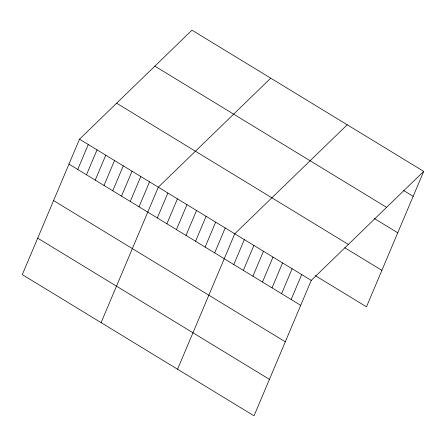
<?xml version="1.0" encoding="UTF-8"?>
<svg xmlns="http://www.w3.org/2000/svg" width="446" height="446" viewBox="0 0 446 446"><rect width="100%" height="100%" fill="white"/><g stroke="black" fill="none" stroke-linecap="round" stroke-linejoin="round"><path stroke-width="0.67" d="M79.511 139.18L22.3 274.619L254.03 415.834L311.247 280.395L423.7 171.381L191.97 30.166L79.511 139.18L311.247 280.395M77.732 169.452L88.269 144.51M86.485 174.787L97.022 149.845M95.243 180.123L105.774 155.18M103.996 185.458L114.527 160.515M112.749 190.788L123.286 165.851M121.502 196.123L132.038 171.186M130.26 201.458L140.791 176.521M139.013 206.793L149.549 181.856M101.091 322.631L158.302 187.192L270.755 78.178M157.326 217.955L167.858 193.018M166.882 223.78L177.419 198.844M176.443 229.606L186.98 204.664M186.004 235.432L196.535 210.49M195.56 241.258L206.097 216.316M205.121 247.078L215.652 222.141M214.677 252.904L225.213 227.967M177.558 369.232L234.774 233.793L347.228 124.78M233.799 264.556L244.33 239.619M243.354 270.382L253.891 245.445M252.915 276.208L263.447 251.271M262.477 282.034L273.008 257.091M272.032 287.86L282.569 262.917M281.593 293.68L292.124 268.743M291.149 299.506L301.686 274.569M423.7 171.381L366.489 306.82L315.316 275.639M403.608 190.498L413.163 196.318M154.857 66.136L386.587 207.357M374.144 218.395L397.76 232.784M116.623 103.204L348.354 244.419M344.78 247.742L381.893 270.36M68.979 164.117L300.71 305.332M53.576 200.583L285.306 341.798M37.704 238.153L269.434 379.368"/></g></svg>
